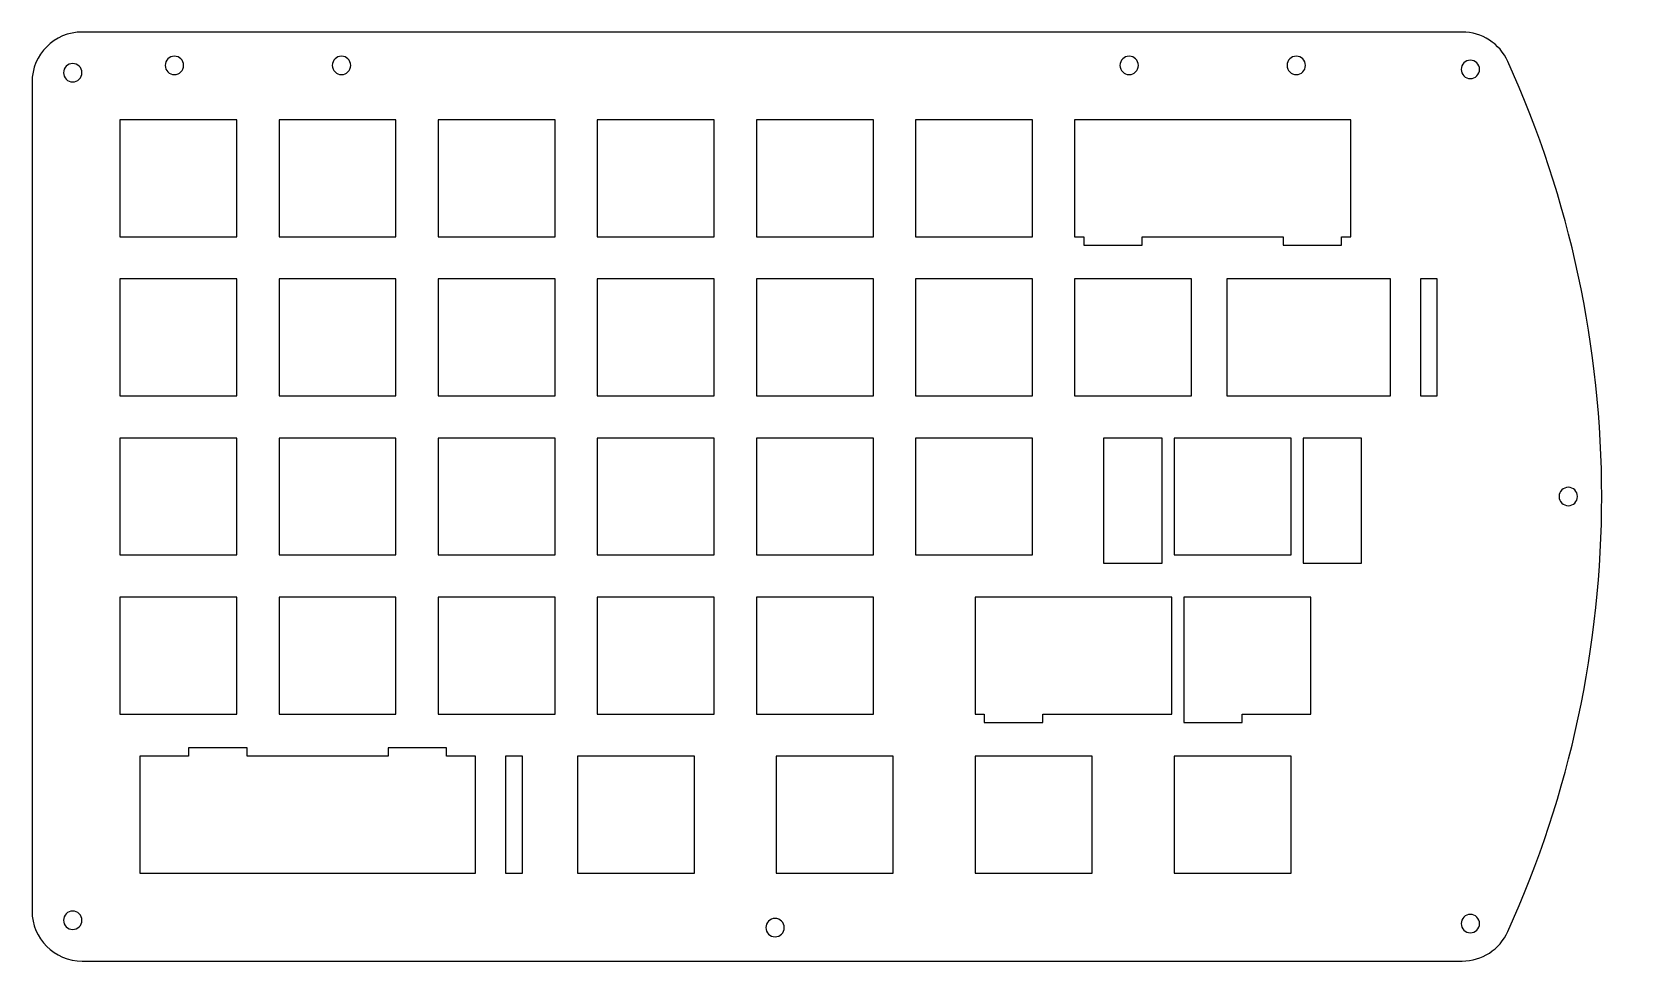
# Model space of a CAD drawing. Header units: millimetres. Extents: x 14 to 206, y 84 to 195.
import ezdxf

# ---------------------------------------------------------------- set-up
doc = ezdxf.new("R2010")
doc.units = ezdxf.units.MM
doc.header["$MEASUREMENT"] = 0

# ---------------------------------------------------------------- blocks, each defined once
blk = doc.blocks.new('block 2')
at = {"color": 7, "lineweight": 25, "true_color": 0xffffff}
blk.add_lwpolyline([(81.61, 146.7), (81.61, 132.7), (95.61, 132.7), (95.61, 146.7), (81.61, 146.7)], dxfattribs=at)
blk = doc.blocks.new('block 3')
at = {"color": 7, "lineweight": 25, "true_color": 0xffffff}
blk.add_lwpolyline([(57.51, 146.7), (43.51, 146.7), (43.51, 132.7), (57.51, 132.7), (57.51, 146.7)], dxfattribs=at)
blk = doc.blocks.new('block 4')
at = {"color": 7, "lineweight": 25, "true_color": 0xffffff}
blk.add_lwpolyline([(150.67, 132.7), (164.67, 132.7), (164.67, 146.7), (150.67, 146.7), (150.67, 132.7)], dxfattribs=at)
blk = doc.blocks.new('block 5')
at = {"color": 7, "lineweight": 25, "true_color": 0xffffff}
blk.add_lwpolyline([(114.66, 151.75), (114.66, 165.75), (100.66, 165.75), (100.66, 151.75), (114.66, 151.75)], dxfattribs=at)
blk = doc.blocks.new('block 6')
at = {"color": 7, "lineweight": 25, "true_color": 0xffffff}
blk.add_lwpolyline([(38.46, 127.65), (24.46, 127.65), (24.46, 113.65), (38.46, 113.65), (38.46, 127.65)], dxfattribs=at)
blk = doc.blocks.new('block 7')
at = {"color": 7, "lineweight": 25, "true_color": 0xffffff}
blk.add_lwpolyline([(134.94, 113.65), (150.38, 113.65), (150.38, 127.65), (126.85, 127.65), (126.85, 113.65), (127.94, 113.65), (127.94, 112.65), (134.94, 112.65), (134.94, 113.65)], dxfattribs=at)
blk = doc.blocks.new('block 8')
at = {"color": 7, "lineweight": 25, "true_color": 0xffffff}
blk.add_lwpolyline([(166.11, 131.7), (173.11, 131.7), (173.11, 146.7), (166.11, 146.7), (166.11, 131.7)], dxfattribs=at)
blk = doc.blocks.new('block 9')
at = {"color": 7, "lineweight": 25, "true_color": 0xffffff}
blk.add_lwpolyline([(43.51, 165.75), (43.51, 151.75), (57.51, 151.75), (57.51, 165.75), (43.51, 165.75)], dxfattribs=at)
blk = doc.blocks.new('block 10')
at = {"color": 7, "lineweight": 25, "true_color": 0xffffff}
blk.add_lwpolyline([(180.17, 165.75), (180.17, 151.75), (182.17, 151.75), (182.17, 165.75), (180.17, 165.75)], dxfattribs=at)
blk = doc.blocks.new('block 11')
at = {"color": 7, "lineweight": 25, "true_color": 0xffffff}
blk.add_lwpolyline([(38.46, 170.8), (38.46, 184.8), (24.46, 184.8), (24.46, 170.8), (38.46, 170.8)], dxfattribs=at)
blk = doc.blocks.new('block 12')
at = {"color": 7, "lineweight": 25, "true_color": 0xffffff}
blk.add_lwpolyline([(57.51, 184.8), (43.51, 184.8), (43.51, 170.8), (57.51, 170.8), (57.51, 184.8)], dxfattribs=at)
blk = doc.blocks.new('block 13')
at = {"color": 7, "lineweight": 25, "true_color": 0xffffff}
blk.add_lwpolyline([(79.23, 108.6), (79.23, 94.6), (93.23, 94.6), (93.23, 108.6), (79.23, 108.6)], dxfattribs=at)
blk = doc.blocks.new('block 14')
at = {"color": 7, "lineweight": 25, "true_color": 0xffffff}
blk.add_lwpolyline([(152.76, 151.75), (152.76, 165.75), (138.76, 165.75), (138.76, 151.75), (152.76, 151.75)], dxfattribs=at)
blk = doc.blocks.new('block 15')
at = {"color": 7, "lineweight": 25, "true_color": 0xffffff}
blk.add_lwpolyline([(149.23, 146.7), (142.23, 146.7), (142.23, 131.7), (149.23, 131.7), (149.23, 146.7)], dxfattribs=at)
blk = doc.blocks.new('block 16')
at = {"color": 7, "lineweight": 25, "true_color": 0xffffff}
blk.add_lwpolyline([(164.67, 108.6), (150.67, 108.6), (150.67, 94.6), (164.67, 94.6), (164.67, 108.6)], dxfattribs=at)
blk = doc.blocks.new('block 17')
at = {"color": 7, "lineweight": 25, "true_color": 0xffffff}
blk.add_lwpolyline([(76.56, 165.75), (62.56, 165.75), (62.56, 151.75), (76.56, 151.75), (76.56, 165.75)], dxfattribs=at)
blk = doc.blocks.new('block 18')
at = {"color": 7, "lineweight": 25, "true_color": 0xffffff}
blk.add_lwpolyline([(119.71, 165.75), (119.71, 151.75), (133.71, 151.75), (133.71, 165.75), (119.71, 165.75)], dxfattribs=at)
blk = doc.blocks.new('block 19')
at = {"color": 7, "lineweight": 25, "true_color": 0xffffff}
blk.add_open_spline([(187.24, 190.85), (187.24, 190.24), (186.74, 189.75), (186.14, 189.75), (185.53, 189.75), (185.04, 190.24), (185.04, 190.85), (185.04, 191.45), (185.53, 191.95), (186.14, 191.95), (186.74, 191.95), (187.24, 191.45), (187.24, 190.85), (187.24, 190.85), (187.24, 190.85), (187.24, 190.85)], degree=3, knots=[0, 0, 0, 0, 1, 1, 1, 2, 2, 2, 3, 3, 3, 4, 4, 4, 5, 5, 5, 5], dxfattribs=at)
blk = doc.blocks.new('block 20')
at = {"color": 7, "lineweight": 25, "true_color": 0xffffff}
blk.add_open_spline([(19.91, 190.45), (19.91, 189.84), (19.42, 189.35), (18.81, 189.35), (18.21, 189.35), (17.71, 189.84), (17.71, 190.45), (17.71, 191.05), (18.21, 191.55), (18.81, 191.55), (19.42, 191.55), (19.91, 191.05), (19.91, 190.45), (19.91, 190.45), (19.91, 190.45), (19.91, 190.45)], degree=3, knots=[0, 0, 0, 0, 1, 1, 1, 2, 2, 2, 3, 3, 3, 4, 4, 4, 5, 5, 5, 5], dxfattribs=at)
blk = doc.blocks.new('block 21')
at = {"color": 7, "lineweight": 25, "true_color": 0xffffff}
blk.add_lwpolyline([(95.61, 151.75), (95.61, 165.75), (81.61, 165.75), (81.61, 151.75), (95.61, 151.75)], dxfattribs=at)
blk = doc.blocks.new('block 22')
at = {"color": 7, "lineweight": 25, "true_color": 0xffffff}
blk.add_lwpolyline([(81.61, 127.65), (81.61, 113.65), (95.61, 113.65), (95.61, 127.65), (81.61, 127.65)], dxfattribs=at)
blk = doc.blocks.new('block 23')
at = {"color": 7, "lineweight": 25, "true_color": 0xffffff}
blk.add_lwpolyline([(76.56, 146.7), (62.56, 146.7), (62.56, 132.7), (76.56, 132.7), (76.56, 146.7)], dxfattribs=at)
blk = doc.blocks.new('block 24')
at = {"color": 7, "lineweight": 25, "true_color": 0xffffff}
blk.add_lwpolyline([(176.57, 151.75), (176.57, 165.75), (156.97, 165.75), (156.97, 151.75), (176.57, 151.75)], dxfattribs=at)
blk = doc.blocks.new('block 25')
at = {"color": 7, "lineweight": 25, "true_color": 0xffffff}
blk.add_lwpolyline([(76.56, 170.8), (76.56, 184.8), (62.56, 184.8), (62.56, 170.8), (76.56, 170.8)], dxfattribs=at)
blk = doc.blocks.new('block 26')
at = {"color": 7, "lineweight": 25, "true_color": 0xffffff}
blk.add_open_spline([(32.09, 191.32), (32.09, 190.72), (31.59, 190.22), (30.99, 190.22), (30.38, 190.22), (29.89, 190.72), (29.89, 191.32), (29.89, 191.93), (30.38, 192.42), (30.99, 192.42), (31.59, 192.42), (32.09, 191.93), (32.09, 191.32), (32.09, 191.32), (32.09, 191.32), (32.09, 191.32)], degree=3, knots=[0, 0, 0, 0, 1, 1, 1, 2, 2, 2, 3, 3, 3, 4, 4, 4, 5, 5, 5, 5], dxfattribs=at)
blk = doc.blocks.new('block 27')
at = {"color": 7, "lineweight": 25, "true_color": 0xffffff}
blk.add_open_spline([(104, 88.07), (104, 87.47), (103.51, 86.97), (102.9, 86.97), (102.29, 86.97), (101.8, 87.47), (101.8, 88.07), (101.8, 88.68), (102.29, 89.17), (102.9, 89.17), (103.51, 89.17), (104, 88.68), (104, 88.07), (104, 88.07), (104, 88.07), (104, 88.07)], degree=3, knots=[0, 0, 0, 0, 1, 1, 1, 2, 2, 2, 3, 3, 3, 4, 4, 4, 5, 5, 5, 5], dxfattribs=at)
blk = doc.blocks.new('block 28')
at = {"color": 7, "lineweight": 25, "true_color": 0xffffff}
blk.add_open_spline([(52.09, 191.32), (52.09, 190.72), (51.59, 190.22), (50.99, 190.22), (50.38, 190.22), (49.89, 190.72), (49.89, 191.32), (49.89, 191.93), (50.38, 192.42), (50.99, 192.42), (51.59, 192.42), (52.09, 191.93), (52.09, 191.32), (52.09, 191.32), (52.09, 191.32), (52.09, 191.32)], degree=3, knots=[0, 0, 0, 0, 1, 1, 1, 2, 2, 2, 3, 3, 3, 4, 4, 4, 5, 5, 5, 5], dxfattribs=at)
blk = doc.blocks.new('block 29')
at = {"color": 7, "lineweight": 25, "true_color": 0xffffff}
blk.add_lwpolyline([(57.51, 127.65), (43.51, 127.65), (43.51, 113.65), (57.51, 113.65), (57.51, 127.65)], dxfattribs=at)
blk = doc.blocks.new('block 30')
at = {"color": 7, "lineweight": 25, "true_color": 0xffffff}
blk.add_open_spline([(198.96, 139.7), (198.96, 139.09), (198.47, 138.6), (197.86, 138.6), (197.25, 138.6), (196.76, 139.09), (196.76, 139.7), (196.76, 140.31), (197.25, 140.8), (197.86, 140.8), (198.47, 140.8), (198.96, 140.31), (198.96, 139.7), (198.96, 139.7), (198.96, 139.7), (198.96, 139.7)], degree=3, knots=[0, 0, 0, 0, 1, 1, 1, 2, 2, 2, 3, 3, 3, 4, 4, 4, 5, 5, 5, 5], dxfattribs=at)
blk = doc.blocks.new('block 31')
at = {"color": 7, "lineweight": 25, "true_color": 0xffffff}
blk.add_lwpolyline([(70.64, 94.6), (72.64, 94.6), (72.64, 108.6), (70.64, 108.6), (70.64, 94.6)], dxfattribs=at)
blk = doc.blocks.new('block 32')
at = {"color": 7, "lineweight": 25, "true_color": 0xffffff}
blk.add_lwpolyline([(117.04, 94.6), (117.04, 108.6), (103.04, 108.6), (103.04, 94.6), (117.04, 94.6)], dxfattribs=at)
blk = doc.blocks.new('block 33')
at = {"color": 7, "lineweight": 25, "true_color": 0xffffff}
blk.add_lwpolyline([(95.61, 170.8), (95.61, 184.8), (81.61, 184.8), (81.61, 170.8), (95.61, 170.8)], dxfattribs=at)
blk = doc.blocks.new('block 34')
at = {"color": 7, "lineweight": 25, "true_color": 0xffffff}
blk.add_lwpolyline([(114.66, 170.8), (114.66, 184.8), (100.66, 184.8), (100.66, 170.8), (114.66, 170.8)], dxfattribs=at)
blk = doc.blocks.new('block 35')
at = {"color": 7, "lineweight": 25, "true_color": 0xffffff}
blk.add_lwpolyline([(38.46, 151.75), (38.46, 165.75), (24.46, 165.75), (24.46, 151.75), (38.46, 151.75)], dxfattribs=at)
blk = doc.blocks.new('block 36')
at = {"color": 7, "lineweight": 25, "true_color": 0xffffff}
blk.add_lwpolyline([(114.66, 146.7), (100.66, 146.7), (100.66, 132.7), (114.66, 132.7), (114.66, 146.7)], dxfattribs=at)
blk = doc.blocks.new('block 37')
at = {"color": 7, "lineweight": 25, "true_color": 0xffffff}
blk.add_lwpolyline([(158.82, 112.65), (158.82, 113.65), (167.05, 113.65), (167.05, 127.65), (151.82, 127.65), (151.82, 112.65), (158.82, 112.65)], dxfattribs=at)
blk = doc.blocks.new('block 38')
at = {"color": 7, "lineweight": 25, "true_color": 0xffffff}
blk.add_open_spline([(146.39, 191.32), (146.39, 190.72), (145.89, 190.22), (145.29, 190.22), (144.68, 190.22), (144.19, 190.72), (144.19, 191.32), (144.19, 191.93), (144.68, 192.42), (145.29, 192.42), (145.89, 192.42), (146.39, 191.93), (146.39, 191.32), (146.39, 191.32), (146.39, 191.32), (146.39, 191.32)], degree=3, knots=[0, 0, 0, 0, 1, 1, 1, 2, 2, 2, 3, 3, 3, 4, 4, 4, 5, 5, 5, 5], dxfattribs=at)
blk = doc.blocks.new('block 39')
at = {"color": 7, "lineweight": 25, "true_color": 0xffffff}
blk.add_open_spline([(166.39, 191.32), (166.39, 190.72), (165.89, 190.22), (165.29, 190.22), (164.68, 190.22), (164.19, 190.72), (164.19, 191.32), (164.19, 191.93), (164.68, 192.42), (165.29, 192.42), (165.89, 192.42), (166.39, 191.93), (166.39, 191.32), (166.39, 191.32), (166.39, 191.32), (166.39, 191.32)], degree=3, knots=[0, 0, 0, 0, 1, 1, 1, 2, 2, 2, 3, 3, 3, 4, 4, 4, 5, 5, 5, 5], dxfattribs=at)
blk = doc.blocks.new('block 40')
at = {"color": 7, "lineweight": 25, "true_color": 0xffffff}
blk.add_open_spline([(187.24, 88.55), (187.24, 87.95), (186.74, 87.45), (186.14, 87.45), (185.53, 87.45), (185.04, 87.95), (185.04, 88.55), (185.04, 89.16), (185.53, 89.65), (186.14, 89.65), (186.74, 89.65), (187.24, 89.16), (187.24, 88.55), (187.24, 88.55), (187.24, 88.55), (187.24, 88.55)], degree=3, knots=[0, 0, 0, 0, 1, 1, 1, 2, 2, 2, 3, 3, 3, 4, 4, 4, 5, 5, 5, 5], dxfattribs=at)
blk = doc.blocks.new('block 41')
at = {"color": 7, "lineweight": 25, "true_color": 0xffffff}
blk.add_lwpolyline([(26.84, 94.6), (67.04, 94.6), (67.04, 108.6), (63.57, 108.6), (63.57, 109.6), (56.57, 109.6), (56.57, 108.6), (39.69, 108.6), (39.69, 109.6), (32.69, 109.6), (32.69, 108.6), (26.84, 108.6), (26.84, 94.6)], dxfattribs=at)
blk = doc.blocks.new('block 42')
at = {"color": 7, "lineweight": 25, "true_color": 0xffffff}
blk.add_lwpolyline([(119.71, 132.7), (133.71, 132.7), (133.71, 146.7), (119.71, 146.7), (119.71, 132.7)], dxfattribs=at)
blk = doc.blocks.new('block 43')
at = {"color": 7, "lineweight": 25, "true_color": 0xffffff}
blk.add_lwpolyline([(24.46, 146.7), (24.46, 132.7), (38.46, 132.7), (38.46, 146.7), (24.46, 146.7)], dxfattribs=at)
blk = doc.blocks.new('block 44')
at = {"color": 7, "lineweight": 25, "true_color": 0xffffff}
blk.add_lwpolyline([(140.85, 108.6), (126.85, 108.6), (126.85, 94.6), (140.85, 94.6), (140.85, 108.6)], dxfattribs=at)
blk = doc.blocks.new('block 45')
at = {"color": 7, "lineweight": 25, "true_color": 0xffffff}
blk.add_lwpolyline([(100.66, 127.65), (100.66, 113.65), (114.66, 113.65), (114.66, 127.65), (100.66, 127.65)], dxfattribs=at)
blk = doc.blocks.new('block 46')
at = {"color": 7, "lineweight": 25, "true_color": 0xffffff}
blk.add_open_spline([(19.91, 88.95), (19.91, 88.35), (19.42, 87.85), (18.81, 87.85), (18.21, 87.85), (17.71, 88.35), (17.71, 88.95), (17.71, 89.56), (18.21, 90.05), (18.81, 90.05), (19.42, 90.05), (19.91, 89.56), (19.91, 88.95), (19.91, 88.95), (19.91, 88.95), (19.91, 88.95)], degree=3, knots=[0, 0, 0, 0, 1, 1, 1, 2, 2, 2, 3, 3, 3, 4, 4, 4, 5, 5, 5, 5], dxfattribs=at)
blk = doc.blocks.new('block 47')
at = {"color": 7, "lineweight": 25, "true_color": 0xffffff}
blk.add_lwpolyline([(76.56, 113.65), (76.56, 127.65), (62.56, 127.65), (62.56, 113.65), (76.56, 113.65)], dxfattribs=at)
blk = doc.blocks.new('block 48')
at = {"color": 7, "lineweight": 25, "true_color": 0xffffff}
blk.add_lwpolyline([(119.71, 184.8), (119.71, 170.8), (133.71, 170.8), (133.71, 184.8), (119.71, 184.8)], dxfattribs=at)
blk = doc.blocks.new('block 49')
at = {"color": 7, "lineweight": 25, "true_color": 0xffffff}
blk.add_open_spline([(190.63, 87.6), (189.65, 85.45), (187.52, 84.07), (185.16, 84.07), (185.16, 84.07), (19.94, 84.07), (19.94, 84.07), (16.62, 84.07), (13.94, 86.76), (13.94, 90.07), (13.94, 90.07), (13.94, 189.32), (13.94, 189.32), (13.94, 192.64), (16.62, 195.32), (19.94, 195.32), (19.94, 195.32), (185.16, 195.32), (185.16, 195.32), (187.52, 195.32), (189.65, 193.95), (190.63, 191.8), (205.61, 158.68), (205.61, 120.72), (190.63, 87.6)], degree=3, knots=[0, 0, 0, 0, 1, 1, 1, 2, 2, 2, 3, 3, 3, 4, 4, 4, 5, 5, 5, 6, 6, 6, 7, 7, 7, 8, 8, 8, 8], dxfattribs=at)
blk = doc.blocks.new('block 50')
at = {"color": 7, "lineweight": 25, "true_color": 0xffffff}
blk.add_lwpolyline([(171.81, 184.8), (138.76, 184.8), (138.76, 170.8), (139.85, 170.8), (139.85, 169.8), (146.85, 169.8), (146.85, 170.8), (163.72, 170.8), (163.72, 169.8), (170.72, 169.8), (170.72, 170.8), (171.81, 170.8), (171.81, 184.8)], dxfattribs=at)

msp = doc.modelspace()

# ---------------------------------------------------------------- block references
for name in ['block 49', 'block 26', 'block 28', 'block 38', 'block 39', 'block 19', 'block 20', 'block 11', 'block 12', 'block 25', 'block 33', 'block 34', 'block 48', 'block 50', 'block 35', 'block 9', 'block 17', 'block 21', 'block 5', 'block 18', 'block 14', 'block 24', 'block 10', 'block 43', 'block 3', 'block 23', 'block 2', 'block 36', 'block 42', 'block 15', 'block 4', 'block 8', 'block 30', 'block 6', 'block 29', 'block 47', 'block 22', 'block 45', 'block 7', 'block 37', 'block 41', 'block 31', 'block 13', 'block 32', 'block 44', 'block 16', 'block 46', 'block 27', 'block 40']:
    msp.add_blockref(name, (0, 0))

doc.saveas('drawing.dxf')
